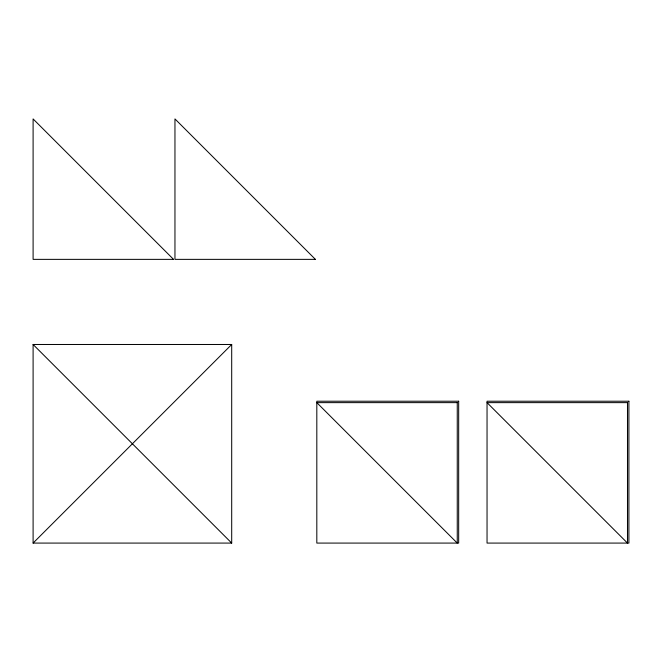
<?xml version="1.0" encoding="UTF-8"?>
<svg xmlns="http://www.w3.org/2000/svg" width="662" height="662" viewBox="0 0 662 662"><rect width="100%" height="100%" fill="white"/><g stroke="black" fill="none" stroke-linecap="round" stroke-linejoin="round"><path stroke-width="0.99" d="M33.1 543.08L231.7 344.48L33.1 344.48L33.1 543.08L231.7 543.08L231.7 344.48M33.1 344.48L231.7 543.08M173.535 259.363L33.1 259.363L33.1 118.92L173.535 259.363M315.393 259.363L174.958 259.363L174.958 118.92L315.393 259.363M458.675 401.222L316.817 401.222L316.817 543.08L458.675 543.08L458.675 401.222M628.9 401.222L487.042 401.222L487.042 543.08L628.9 543.08L628.9 401.222M457.252 402.637L316.817 402.637L457.252 543.08L457.252 402.637M627.485 402.637L487.042 402.637L627.485 543.08L627.485 402.637"/></g></svg>
